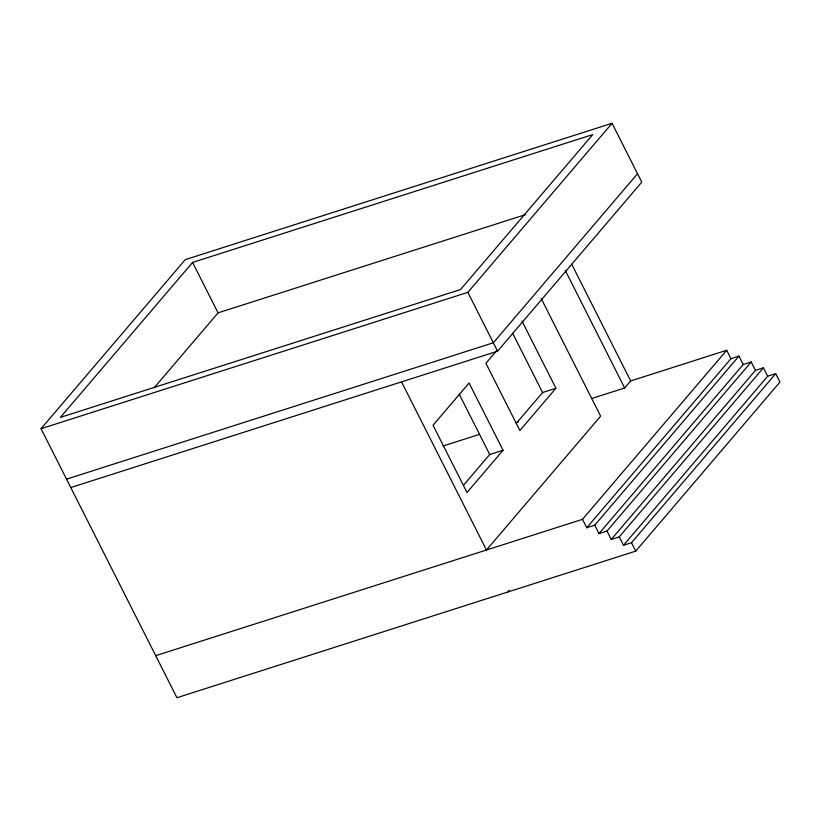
<?xml version="1.0" encoding="UTF-8"?>
<svg xmlns="http://www.w3.org/2000/svg" width="821" height="821" viewBox="0 0 821 821"><rect width="100%" height="100%" fill="white"/><g stroke="black" fill="none" stroke-linecap="round" stroke-linejoin="round"><path stroke-width="1.23" d="M767.697 376.213L763.458 367.808L619.25 536.872L623.498 545.277L767.697 376.213L775.701 373.658L779.95 382.063L635.741 551.127L176.936 697.717L41.05 428.706L185.259 259.641L612.056 123.283L641.776 182.129L497.577 351.193L70.77 487.551M192.586 262.433L60.395 417.396L460.519 289.567L592.711 134.593L192.586 262.433L218.058 312.863L154.05 387.912M41.05 428.706L467.847 292.348L612.056 123.283M637.537 173.724L493.329 342.788L66.532 479.146M496.561 350.793L485.909 363.282L519.878 430.532L555.93 388.261L521.961 321.011M463.496 485.252L489.716 454.516L503.057 450.257L469.078 383.007L433.036 425.268L467.005 492.518L503.057 450.257M516.368 423.267L542.589 392.53L555.93 388.261M592.003 398.421L624.668 387.984L630.682 380.944L571.744 264.28M507.706 592.033L509.205 590.278M582.5 519.324L726.708 350.259L730.957 358.664L586.748 527.729L582.5 519.324L155.703 655.681M594.753 525.173L738.962 356.109L743.2 364.514L599.002 533.578L594.753 525.173L586.748 527.729M607.006 531.023L751.205 361.958L755.453 370.363L611.245 539.428L607.006 531.023L599.002 533.578M623.498 545.277L631.503 542.722L775.701 373.658M218.058 312.863L525.471 214.65M630.374 381.036L726.708 350.259M443.032 446.019L479.413 434.391M515.773 422.774L518.184 422.004M730.957 358.664L738.962 356.109M743.2 364.514L751.205 361.958M755.453 370.363L763.458 367.808M611.245 539.428L619.25 536.872M565.217 270.294L624.668 387.984M541.183 298.475L600.633 416.165L486.473 550.008L401.541 381.878M631.503 542.722L635.741 551.127M512.653 333.254L542.589 392.53M467.847 292.348L497.577 351.193M459.196 394.101L489.716 454.516"/></g></svg>
